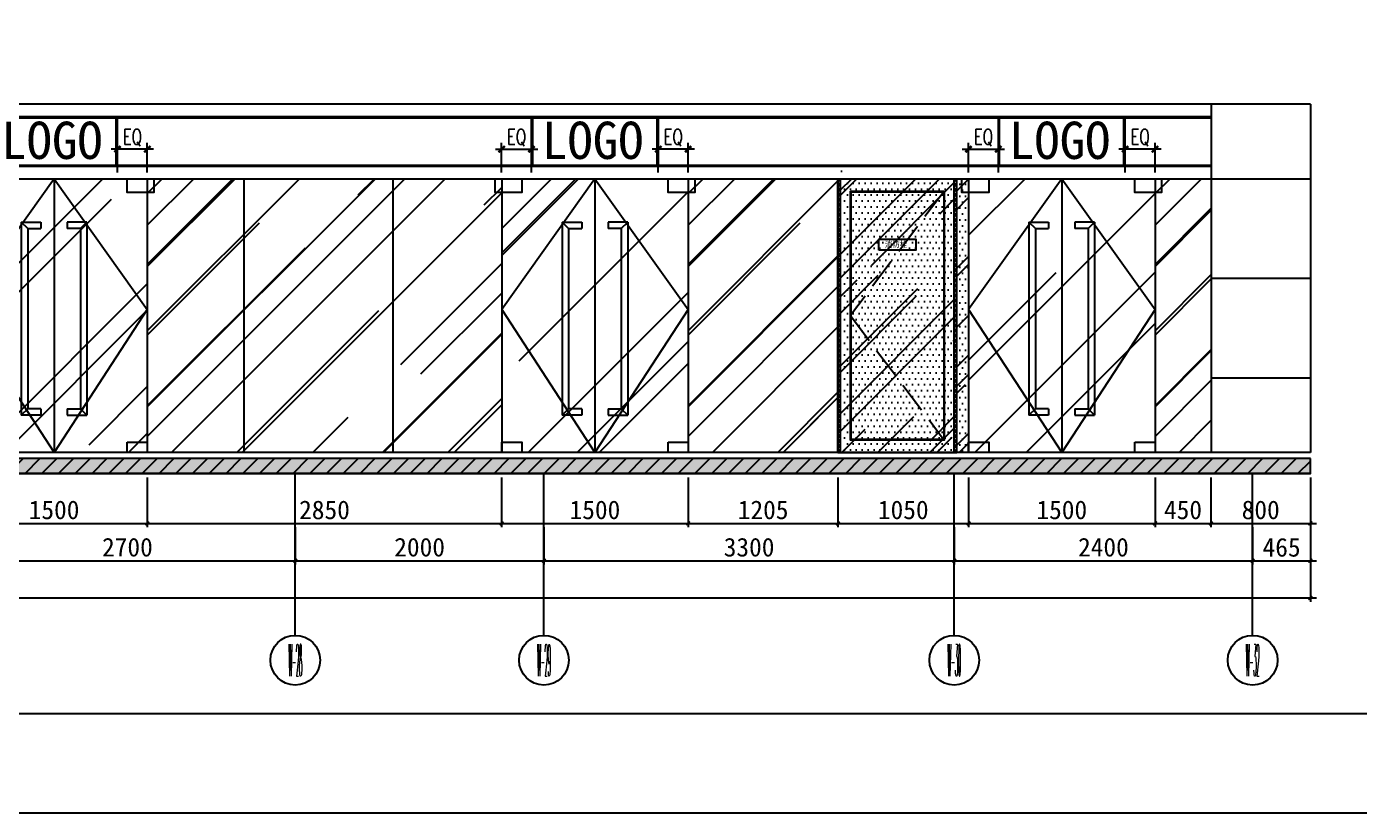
# Model space of a CAD drawing. Header units: millimetres. Extents: x 110215 to 630040, y -488650 to 141897.
# Drawn here: x 205620 to 216339, y 121786 to 128108 of the extents above; entities that cross this region are included whole.
import ezdxf
from ezdxf.enums import TextEntityAlignment as Align
from ezdxf.xclip import XClip

# ---------------------------------------------------------------- set-up
doc = ezdxf.new("R2010")
doc.units = ezdxf.units.MM
doc.header["$LTSCALE"] = 1000
doc.header["$XCLIPFRAME"] = 0
doc.linetypes.add('DASH', pattern=[0.35, 0.25, -0.1])
doc.layers.get('Defpoints').update_dxf_attribs({"color": 2})
for name, color, linetype in [('0-118标注', 2, 'Continuous'), ('0-140c立面材料填充', 250, 'Continuous'), ('0-140d立面材料分隔', 146, 'Continuous'), ('0-140立面图剖切线', 4, 'Continuous'), ('1', 4, 'Continuous'), ('7', 7, 'Continuous'), ('D-地面', 8, 'Continuous'), ('E立-ELEV1', 6, 'Continuous')]:
    doc.layers.add(name, color=color, linetype=linetype)
doc.styles.add('_TCH_AXIS', font='COMPLEX', dxfattribs={"bigfont": 'GBCBIG'})
doc.styles.add('COMPLEX', font='COMPLEX')
doc.styles.add('LOGO', font='arial.ttf', dxfattribs={"width": 0.9})
doc.styles.add('TXT', font='txt.shx', dxfattribs={"width": 0.7})
doc.styles.add('繁黑体', font='simhei.ttf')
doc.styles.add('黑体', font='simhei.ttf')
doc.dimstyles.new('50', dxfattribs={"dimscale": 50, "dimtxt": 3, "dimasz": 0.6, "dimexe": 0.6, "dimexo": 0.6, "dimtad": 1, "dimdec": 0, "dimdsep": 46, "dimtxsty": '黑体', "dimblk1": 'ARCHTICK', "dimblk2": 'ARCHTICK', "dimsah": 1, "dimcen": 0, "dimdle": 1, "dimclrd": 251, "dimclre": 251, "dimclrt": 2, "dimadec": 0, "dimazin": 0, "dimtfac": 1, "dimtdec": 0, "dimtix": 1, "dimtmove": 2, "dimatfit": 3, "dimldrblk": 'DOT', "dimfxl": 0, "dimtolj": 1, "dimtzin": 0, "dimarcsym": 0})
doc.dimstyles.new('副本 1-50', dxfattribs={"dimscale": 50, "dimtxt": 2.5, "dimasz": 1, "dimexe": 1, "dimexo": 1, "dimgap": 0.6, "dimtad": 1, "dimdec": 0, "dimrnd": 5, "dimzin": 0, "dimdsep": 46, "dimtxsty": 'TXT', "dimblk": 'ARCHTICK', "dimcen": 4, "dimdle": 1, "dimclrd": 3, "dimclre": 3, "dimclrt": 3, "dimadec": 0, "dimazin": 0, "dimtfac": 1, "dimtdec": 0, "dimtix": 1, "dimtmove": 2, "dimatfit": 3, "dimldrblk": 'ARCHTICK', "dimfxl": 0, "dimtolj": 1, "dimtzin": 0, "dimarcsym": 0})

# ---------------------------------------------------------------- blocks, each defined once
blk = doc.blocks.new('_ArchTick')
at = {"color": 0, "linetype": 'ByBlock', "const_width": 0.4}
blk.add_lwpolyline([(-0.5, -0.5), (0.5, 0.5)], dxfattribs=at)
blk = doc.blocks.new('*D130')
at = {"color": 3, "lineweight": -2, "transparency": 16777216}
for p, q in [((2433331, 314145), (2433331, 314382)), ((2433571, 314145), (2433571, 314382)), ((2433621, 314332), (2433281, 314332))]:
    blk.add_line(p, q, dxfattribs=at)
at = {"layer": 'Defpoints', "color": 0, "transparency": 16777216}
for p in [(2433331, 314332), (2433331, 314095), (2433571, 314095)]:
    blk.add_point(p, dxfattribs=at)
at = {"color": 3, "lineweight": -2, "transparency": 16777216, "xscale": 50, "yscale": 50, "zscale": 50, "rotation": 180}
blk.add_blockref('_ArchTick', (2433331, 314332), dxfattribs=at)
at = {"color": 3, "lineweight": -2, "transparency": 16777216, "xscale": 50, "yscale": 50, "zscale": 50}
blk.add_blockref('_ArchTick', (2433571, 314332), dxfattribs=at)
at = {"color": 3, "transparency": 16777216, "insert": (2433451, 314425), "char_height": 125, "attachment_point": 5, "style": 'TXT'}
blk.add_mtext('\\A1;EQ', dxfattribs=at)
blk = doc.blocks.new('*D131')
at = {"color": 3, "lineweight": -2, "transparency": 16777216}
for p, q in [((2432071, 314145), (2432071, 314382)), ((2432311, 314145), (2432311, 314382)), ((2432021, 314332), (2432361, 314332))]:
    blk.add_line(p, q, dxfattribs=at)
at = {"layer": 'Defpoints', "color": 0, "transparency": 16777216}
for p in [(2432311, 314332), (2432071, 314095), (2432311, 314095)]:
    blk.add_point(p, dxfattribs=at)
at = {"color": 3, "lineweight": -2, "transparency": 16777216, "xscale": 50, "yscale": 50, "zscale": 50, "rotation": 180}
blk.add_blockref('_ArchTick', (2432071, 314332), dxfattribs=at)
at = {"color": 3, "lineweight": -2, "transparency": 16777216, "xscale": 50, "yscale": 50, "zscale": 50}
blk.add_blockref('_ArchTick', (2432311, 314332), dxfattribs=at)
at = {"color": 3, "transparency": 16777216, "insert": (2432191, 314425), "char_height": 125, "attachment_point": 5, "style": 'TXT'}
blk.add_mtext('\\A1;EQ', dxfattribs=at)
blk = doc.blocks.new('cfsfsdfs')
h = blk.add_hatch()
h.set_pattern_fill('玻璃', color=8, scale=500, angle=45)
h.set_pattern_definition([(45, (200271.63, 101466.2), (424.26, 1131.37), [7500, -1000, 2500, -500]), (45, (200565.1, 102113.2), (-823.78, 116.67), [1500, -165, 3000, -375]), (45, (200147.9, 101943.5), (1601.597, 2075.36), [4000, -700, 2000, -500])])
h.paths.add_polyline_path([(201279, 101906), (201279, 104106), (200364, 104106), (200364, 101906)])
at = {"layer": 'D-地面'}
h = blk.add_hatch(dxfattribs=at)
h.set_pattern_fill('DOTS', color=8, scale=30, style=0)
h.set_pattern_definition([(0, (200291.63, 101466.21), (23.8125, 47.625), [0, -47.625])])
h.paths.add_polyline_path([(200372, 101906), (201272, 101906), (201272, 104166), (200372, 104166)])
h.paths.add_polyline_path([(200377, 101906), (201267, 101906), (201267, 104166), (200377, 104166)])
h.paths.add_polyline_path([(201279, 101906), (201279, 104106), (200364, 104106), (200364, 101906)])
at = {"layer": 'E立-ELEV1'}
h = blk.add_hatch(dxfattribs=at)
h.set_pattern_fill('ANSI32', color=8, scale=3, style=0)
h.set_pattern_definition([(45, (211197.205, 104063.435), (-20.205576, 20.205576), []), (45, (211210.675, 104063.435), (-20.205576, 20.205576), [])])
h.paths.add_polyline_path([(200344, 101906), (200364, 101906), (200364, 104106), (200344, 104106)])
h = blk.add_hatch(dxfattribs=at)
h.set_pattern_fill('ANSI32', color=8, scale=3, style=0)
h.set_pattern_definition([(45, (212132.205, 104063.435), (-20.205576, 20.205576), []), (45, (212145.675, 104063.435), (-20.205576, 20.205576), [])])
h.paths.add_polyline_path([(201279, 101906), (201299, 101906), (201299, 104106), (201279, 104106)])
at = {"color": 1}
for p, q in [((200344, 101906), (200344, 104106)), ((200344, 101906), (200344, 104106)), ((200344, 104106), (201299, 104106)), ((200364, 101906), (200364, 104106)), ((201279, 101906), (201279, 104106)), ((201299, 101906), (201299, 104106)), ((200344, 101906), (201299, 101906))]:
    blk.add_line(p, q, dxfattribs=at)
at = {"color": 8, "linetype": 'DASH'}
blk.add_lwpolyline([(201194, 104001), (200444, 103006), (201199, 102006)], dxfattribs=at)
at = {"layer": '7', "color": 3}
blk.add_lwpolyline([(200673, 103531), (200673, 103621), (200971, 103621), (200971, 103531)], close=True, dxfattribs=at)
at = {"layer": 'E立-ELEV1', "color": 8}
blk.add_line((200444, 104006), (201199, 104006), dxfattribs=at)
at = {"layer": 'E立-ELEV1', "color": 4}
blk.add_lwpolyline([(201199, 104006), (201199, 102006), (200444, 102006), (200444, 104006)], dxfattribs=at)
at = {"layer": 'E立-ELEV1', "color": 3}
blk.add_lwpolyline([(201194, 104001), (201194, 102011), (200449, 102011), (200449, 104001), (201194, 104001)], close=True, dxfattribs=at)
at = {"layer": '1', "color": 3, "style": 'LOGO', "width": 0.9}
blk.add_text('消防栓', height=48, dxfattribs=at).set_placement((200902, 103554, 274), align=Align.RIGHT)
blk = doc.blocks.new('*D663')
at = {"color": 251, "lineweight": -2, "transparency": 16777216}
for p, q in [((222594, 104840), (222594, 104440)), ((224094, 104840), (224094, 104440)), ((222544, 104470), (224144, 104470))]:
    blk.add_line(p, q, dxfattribs=at)
at = {"layer": 'Defpoints', "color": 0, "transparency": 16777216}
for p in [(222594, 104870), (224094, 104870), (224094, 104470)]:
    blk.add_point(p, dxfattribs=at)
at = {"color": 251, "lineweight": -2, "transparency": 16777216, "xscale": 30, "yscale": 30, "zscale": 30, "rotation": 180}
blk.add_blockref('_ArchTick', (222594, 104470), dxfattribs=at)
at = {"color": 251, "lineweight": -2, "transparency": 16777216, "xscale": 30, "yscale": 30, "zscale": 30}
blk.add_blockref('_ArchTick', (224094, 104470), dxfattribs=at)
at = {"color": 2, "transparency": 16777216, "insert": (223344, 104578), "char_height": 150, "attachment_point": 5, "style": '黑体'}
blk.add_mtext('\\A1;1500', dxfattribs=at)
blk = doc.blocks.new('_DOT')
at = {"color": 0, "linetype": 'ByBlock'}
blk.add_line((-0.5, 0), (-1, 0), dxfattribs=at)
at = {"color": 0, "linetype": 'ByBlock', "const_width": 0.5}
blk.add_lwpolyline([(-0.25, 0, 1), (0.25, 0, 1)], format="xyb", close=True, dxfattribs=at)
blk = doc.blocks.new('*D664')
at = {"color": 251, "lineweight": -2, "transparency": 16777216}
for p, q in [((224094, 104840), (224094, 104440)), ((226944, 104840), (226944, 104440)), ((224044, 104470), (226994, 104470))]:
    blk.add_line(p, q, dxfattribs=at)
at = {"layer": 'Defpoints', "color": 0, "transparency": 16777216}
for p in [(224094, 104870), (226944, 104870), (226944, 104470)]:
    blk.add_point(p, dxfattribs=at)
at = {"color": 251, "lineweight": -2, "transparency": 16777216, "xscale": 30, "yscale": 30, "zscale": 30, "rotation": 180}
blk.add_blockref('_ArchTick', (224094, 104470), dxfattribs=at)
at = {"color": 251, "lineweight": -2, "transparency": 16777216, "xscale": 30, "yscale": 30, "zscale": 30}
blk.add_blockref('_ArchTick', (226944, 104470), dxfattribs=at)
at = {"color": 2, "transparency": 16777216, "insert": (225519, 104578), "char_height": 150, "attachment_point": 5, "style": '黑体'}
blk.add_mtext('\\A1;2850', dxfattribs=at)
blk = doc.blocks.new('*D665')
at = {"color": 251, "lineweight": -2, "transparency": 16777216}
for p, q in [((226944, 104840), (226944, 104440)), ((228444, 104840), (228444, 104440)), ((226894, 104470), (228494, 104470))]:
    blk.add_line(p, q, dxfattribs=at)
at = {"layer": 'Defpoints', "color": 0, "transparency": 16777216}
for p in [(226944, 104870), (228444, 104870), (228444, 104470)]:
    blk.add_point(p, dxfattribs=at)
at = {"color": 251, "lineweight": -2, "transparency": 16777216, "xscale": 30, "yscale": 30, "zscale": 30, "rotation": 180}
blk.add_blockref('_ArchTick', (226944, 104470), dxfattribs=at)
at = {"color": 251, "lineweight": -2, "transparency": 16777216, "xscale": 30, "yscale": 30, "zscale": 30}
blk.add_blockref('_ArchTick', (228444, 104470), dxfattribs=at)
at = {"color": 2, "transparency": 16777216, "insert": (227694, 104578), "char_height": 150, "attachment_point": 5, "style": '黑体'}
blk.add_mtext('\\A1;1500', dxfattribs=at)
blk = doc.blocks.new('*D666')
at = {"color": 251, "lineweight": -2, "transparency": 16777216}
for p, q in [((228444, 104840), (228444, 104440)), ((229649, 104840), (229649, 104440)), ((228394, 104470), (229699, 104470))]:
    blk.add_line(p, q, dxfattribs=at)
at = {"layer": 'Defpoints', "color": 0, "transparency": 16777216}
for p in [(228444, 104870), (229649, 104870), (229649, 104470)]:
    blk.add_point(p, dxfattribs=at)
at = {"color": 251, "lineweight": -2, "transparency": 16777216, "xscale": 30, "yscale": 30, "zscale": 30, "rotation": 180}
blk.add_blockref('_ArchTick', (228444, 104470), dxfattribs=at)
at = {"color": 251, "lineweight": -2, "transparency": 16777216, "xscale": 30, "yscale": 30, "zscale": 30}
blk.add_blockref('_ArchTick', (229649, 104470), dxfattribs=at)
at = {"color": 2, "transparency": 16777216, "insert": (229047, 104578), "char_height": 150, "attachment_point": 5, "style": '黑体'}
blk.add_mtext('\\A1;1205', dxfattribs=at)
blk = doc.blocks.new('*D667')
at = {"color": 251, "lineweight": -2, "transparency": 16777216}
for p, q in [((229649, 104840), (229649, 104440)), ((230699, 104840), (230699, 104440)), ((229599, 104470), (230749, 104470))]:
    blk.add_line(p, q, dxfattribs=at)
at = {"layer": 'Defpoints', "color": 0, "transparency": 16777216}
for p in [(229649, 104870), (230699, 104870), (230699, 104470)]:
    blk.add_point(p, dxfattribs=at)
at = {"color": 251, "lineweight": -2, "transparency": 16777216, "xscale": 30, "yscale": 30, "zscale": 30, "rotation": 180}
blk.add_blockref('_ArchTick', (229649, 104470), dxfattribs=at)
at = {"color": 251, "lineweight": -2, "transparency": 16777216, "xscale": 30, "yscale": 30, "zscale": 30}
blk.add_blockref('_ArchTick', (230699, 104470), dxfattribs=at)
at = {"color": 2, "transparency": 16777216, "insert": (230174, 104578), "char_height": 150, "attachment_point": 5, "style": '黑体'}
blk.add_mtext('\\A1;1050', dxfattribs=at)
blk = doc.blocks.new('*D668')
at = {"color": 251, "lineweight": -2, "transparency": 16777216}
for p, q in [((230699, 104840), (230699, 104440)), ((232199, 104840), (232199, 104440)), ((230649, 104470), (232249, 104470))]:
    blk.add_line(p, q, dxfattribs=at)
at = {"layer": 'Defpoints', "color": 0, "transparency": 16777216}
for p in [(230699, 104870), (232199, 104870), (232199, 104470)]:
    blk.add_point(p, dxfattribs=at)
at = {"color": 251, "lineweight": -2, "transparency": 16777216, "xscale": 30, "yscale": 30, "zscale": 30, "rotation": 180}
blk.add_blockref('_ArchTick', (230699, 104470), dxfattribs=at)
at = {"color": 251, "lineweight": -2, "transparency": 16777216, "xscale": 30, "yscale": 30, "zscale": 30}
blk.add_blockref('_ArchTick', (232199, 104470), dxfattribs=at)
at = {"color": 2, "transparency": 16777216, "insert": (231449, 104578), "char_height": 150, "attachment_point": 5, "style": '黑体'}
blk.add_mtext('\\A1;1500', dxfattribs=at)
blk = doc.blocks.new('*D669')
at = {"color": 251, "lineweight": -2, "transparency": 16777216}
for p, q in [((232199, 104840), (232199, 104440)), ((232649, 104840), (232649, 104440)), ((232149, 104470), (232699, 104470))]:
    blk.add_line(p, q, dxfattribs=at)
at = {"layer": 'Defpoints', "color": 0, "transparency": 16777216}
for p in [(232199, 104870), (232649, 104870), (232649, 104470)]:
    blk.add_point(p, dxfattribs=at)
at = {"color": 251, "lineweight": -2, "transparency": 16777216, "xscale": 30, "yscale": 30, "zscale": 30, "rotation": 180}
blk.add_blockref('_ArchTick', (232199, 104470), dxfattribs=at)
at = {"color": 251, "lineweight": -2, "transparency": 16777216, "xscale": 30, "yscale": 30, "zscale": 30}
blk.add_blockref('_ArchTick', (232649, 104470), dxfattribs=at)
at = {"color": 2, "transparency": 16777216, "insert": (232424, 104578), "char_height": 150, "attachment_point": 5, "style": '黑体'}
blk.add_mtext('\\A1;450', dxfattribs=at)
blk = doc.blocks.new('*D670')
at = {"color": 251, "lineweight": -2, "transparency": 16777216}
for p, q in [((232649, 104840), (232649, 104440)), ((233449, 104840), (233449, 104440)), ((232599, 104470), (233499, 104470))]:
    blk.add_line(p, q, dxfattribs=at)
at = {"layer": 'Defpoints', "color": 0, "transparency": 16777216}
for p in [(232649, 104870), (233449, 104870), (233449, 104470)]:
    blk.add_point(p, dxfattribs=at)
at = {"color": 251, "lineweight": -2, "transparency": 16777216, "xscale": 30, "yscale": 30, "zscale": 30, "rotation": 180}
blk.add_blockref('_ArchTick', (232649, 104470), dxfattribs=at)
at = {"color": 251, "lineweight": -2, "transparency": 16777216, "xscale": 30, "yscale": 30, "zscale": 30}
blk.add_blockref('_ArchTick', (233449, 104470), dxfattribs=at)
at = {"color": 2, "transparency": 16777216, "insert": (233049, 104578), "char_height": 150, "attachment_point": 5, "style": '黑体'}
blk.add_mtext('\\A1;800', dxfattribs=at)
blk = doc.blocks.new('*D679')
at = {"color": 251, "lineweight": -2, "transparency": 16777216}
for p, q in [((222584, 104440), (222584, 104140)), ((225284, 104440), (225284, 104140)), ((222534, 104170), (225334, 104170))]:
    blk.add_line(p, q, dxfattribs=at)
at = {"layer": 'Defpoints', "color": 0, "transparency": 16777216}
for p in [(222584, 104470), (225284, 104470), (225284, 104170)]:
    blk.add_point(p, dxfattribs=at)
at = {"color": 251, "lineweight": -2, "transparency": 16777216, "xscale": 30, "yscale": 30, "zscale": 30, "rotation": 180}
blk.add_blockref('_ArchTick', (222584, 104170), dxfattribs=at)
at = {"color": 251, "lineweight": -2, "transparency": 16777216, "xscale": 30, "yscale": 30, "zscale": 30}
blk.add_blockref('_ArchTick', (225284, 104170), dxfattribs=at)
at = {"color": 2, "transparency": 16777216, "insert": (223934, 104278), "char_height": 150, "attachment_point": 5, "style": '黑体'}
blk.add_mtext('\\A1;2700', dxfattribs=at)
blk = doc.blocks.new('*D680')
at = {"color": 251, "lineweight": -2, "transparency": 16777216}
for p, q in [((225284, 104440), (225284, 104140)), ((227284, 104440), (227284, 104140)), ((225234, 104170), (227334, 104170))]:
    blk.add_line(p, q, dxfattribs=at)
at = {"layer": 'Defpoints', "color": 0, "transparency": 16777216}
for p in [(225284, 104470), (227284, 104470), (227284, 104170)]:
    blk.add_point(p, dxfattribs=at)
at = {"color": 251, "lineweight": -2, "transparency": 16777216, "xscale": 30, "yscale": 30, "zscale": 30, "rotation": 180}
blk.add_blockref('_ArchTick', (225284, 104170), dxfattribs=at)
at = {"color": 251, "lineweight": -2, "transparency": 16777216, "xscale": 30, "yscale": 30, "zscale": 30}
blk.add_blockref('_ArchTick', (227284, 104170), dxfattribs=at)
at = {"color": 2, "transparency": 16777216, "insert": (226284, 104278), "char_height": 150, "attachment_point": 5, "style": '黑体'}
blk.add_mtext('\\A1;2000', dxfattribs=at)
blk = doc.blocks.new('*D681')
at = {"color": 251, "lineweight": -2, "transparency": 16777216}
for p, q in [((227284, 104440), (227284, 104140)), ((230584, 104440), (230584, 104140)), ((227234, 104170), (230634, 104170))]:
    blk.add_line(p, q, dxfattribs=at)
at = {"layer": 'Defpoints', "color": 0, "transparency": 16777216}
for p in [(227284, 104470), (230584, 104470), (230584, 104170)]:
    blk.add_point(p, dxfattribs=at)
at = {"color": 251, "lineweight": -2, "transparency": 16777216, "xscale": 30, "yscale": 30, "zscale": 30, "rotation": 180}
blk.add_blockref('_ArchTick', (227284, 104170), dxfattribs=at)
at = {"color": 251, "lineweight": -2, "transparency": 16777216, "xscale": 30, "yscale": 30, "zscale": 30}
blk.add_blockref('_ArchTick', (230584, 104170), dxfattribs=at)
at = {"color": 2, "transparency": 16777216, "insert": (228934, 104278), "char_height": 150, "attachment_point": 5, "style": '黑体'}
blk.add_mtext('\\A1;3300', dxfattribs=at)
blk = doc.blocks.new('*D682')
at = {"color": 251, "lineweight": -2, "transparency": 16777216}
for p, q in [((230584, 104440), (230584, 104140)), ((232984, 104440), (232984, 104140)), ((230534, 104170), (233034, 104170))]:
    blk.add_line(p, q, dxfattribs=at)
at = {"layer": 'Defpoints', "color": 0, "transparency": 16777216}
for p in [(230584, 104470), (232984, 104470), (232984, 104170)]:
    blk.add_point(p, dxfattribs=at)
at = {"color": 251, "lineweight": -2, "transparency": 16777216, "xscale": 30, "yscale": 30, "zscale": 30, "rotation": 180}
blk.add_blockref('_ArchTick', (230584, 104170), dxfattribs=at)
at = {"color": 251, "lineweight": -2, "transparency": 16777216, "xscale": 30, "yscale": 30, "zscale": 30}
blk.add_blockref('_ArchTick', (232984, 104170), dxfattribs=at)
at = {"color": 2, "transparency": 16777216, "insert": (231784, 104278), "char_height": 150, "attachment_point": 5, "style": '黑体'}
blk.add_mtext('\\A1;2400', dxfattribs=at)
blk = doc.blocks.new('*D683')
at = {"color": 251, "lineweight": -2, "transparency": 16777216}
for p, q in [((232984, 104440), (232984, 104140)), ((233449, 104440), (233449, 104140)), ((232934, 104170), (233499, 104170))]:
    blk.add_line(p, q, dxfattribs=at)
at = {"layer": 'Defpoints', "color": 0, "transparency": 16777216}
for p in [(232984, 104470), (233449, 104470), (233449, 104170)]:
    blk.add_point(p, dxfattribs=at)
at = {"color": 251, "lineweight": -2, "transparency": 16777216, "xscale": 30, "yscale": 30, "zscale": 30, "rotation": 180}
blk.add_blockref('_ArchTick', (232984, 104170), dxfattribs=at)
at = {"color": 251, "lineweight": -2, "transparency": 16777216, "xscale": 30, "yscale": 30, "zscale": 30}
blk.add_blockref('_ArchTick', (233449, 104170), dxfattribs=at)
at = {"color": 2, "transparency": 16777216, "insert": (233217, 104277), "char_height": 150, "attachment_point": 5, "style": '黑体'}
blk.add_mtext('\\A1;465', dxfattribs=at)
blk = doc.blocks.new('*D684')
at = {"color": 251, "lineweight": -2, "transparency": 16777216}
for p, q in [((191154, 104140), (191154, 103840)), ((233449, 104140), (233449, 103840)), ((233499, 103870), (191104, 103870))]:
    blk.add_line(p, q, dxfattribs=at)
at = {"layer": 'Defpoints', "color": 0, "transparency": 16777216}
for p in [(191154, 104170), (233449, 104170), (191154, 103870)]:
    blk.add_point(p, dxfattribs=at)
at = {"color": 251, "lineweight": -2, "transparency": 16777216, "xscale": 30, "yscale": 30, "zscale": 30, "rotation": 180}
blk.add_blockref('_ArchTick', (191154, 103870), dxfattribs=at)
at = {"color": 251, "lineweight": -2, "transparency": 16777216, "xscale": 30, "yscale": 30, "zscale": 30}
blk.add_blockref('_ArchTick', (233449, 103870), dxfattribs=at)
at = {"color": 2, "transparency": 16777216, "insert": (212302, 103977), "char_height": 150, "attachment_point": 5, "style": '黑体'}
blk.add_mtext('\\A1;42295', dxfattribs=at)
blk = doc.blocks.new('_AXISO')
blk.add_circle((0, 0), 0.5)
at = {"style": 'COMPLEX', "width": 1.041667}
blk.add_attdef('A', text='', height=0.56, dxfattribs=at).set_placement((-0.25, -0.28), (0.25, -0.28), align=Align.FIT)
blk = doc.blocks.new('*D175')
at = {"color": 251, "lineweight": -2, "transparency": 16777216}
for p, q in [((343132, 124208), (343132, 123908)), ((383755, 124208), (383755, 123908)), ((343082, 123938), (383805, 123938))]:
    blk.add_line(p, q, dxfattribs=at)
at = {"layer": 'Defpoints', "color": 0, "transparency": 16777216}
for p in [(343132, 124238), (383755, 124238), (383755, 123938)]:
    blk.add_point(p, dxfattribs=at)
at = {"color": 251, "lineweight": -2, "transparency": 16777216, "xscale": 30, "yscale": 30, "zscale": 30, "rotation": 180}
blk.add_blockref('_ArchTick', (343132, 123938), dxfattribs=at)
at = {"color": 251, "lineweight": -2, "transparency": 16777216, "xscale": 30, "yscale": 30, "zscale": 30}
blk.add_blockref('_ArchTick', (383755, 123938), dxfattribs=at)
at = {"color": 2, "transparency": 16777216, "insert": (363444, 124045), "char_height": 150, "attachment_point": 5, "style": '黑体'}
blk.add_mtext('\\A1;40623', dxfattribs=at)
blk = doc.blocks.new('kjlkj')
at = {"layer": '0-140c立面材料填充'}
h = blk.add_hatch(dxfattribs=at)
h.set_pattern_fill('AR-RROOF', color=256, scale=50, angle=45, style=0)
h.set_pattern_definition([(45, (2419215.6, 311894.9), (1077.63, 2873.68), [19050, -2540, 6350, -1270]), (45, (2419961, 313538.3), (-2092.4, 296.35), [3810, -419.1, 7620, -952.5]), (45, (2418901.25, 313107.2), (4068.056, 5271.41), [10160, -1778, 5080, -1270])])
h.paths.add_polyline_path([(2433571.1, 314094.9), (2432071.1, 314094.9), (2432071.1, 311894.9), (2433571.1, 311894.9)])
at = {"color": 8}
for p, q in [((2432311.1, 314194.9), (2432311.1, 314594.9)), ((2432321.1, 314194.9), (2432321.1, 314594.9)), ((2433321.1, 314194.9), (2433321.1, 314594.9)), ((2433331.1, 314194.9), (2433331.1, 314594.9))]:
    blk.add_line(p, q, dxfattribs=at)
for points in [[(2432821.1, 314094.9), (2432071.1, 313044.9), (2432821.1, 311894.9)], [(2432821.1, 314094.9), (2433571.1, 313044.9), (2432821.1, 311894.9)]]:
    blk.add_lwpolyline(points, dxfattribs=at)
at = {"layer": '0-140d立面材料分隔'}
for p, q in [((2432071.1, 314094.9), (2432071.1, 311894.9)), ((2432821.1, 314094.9), (2432821.1, 311894.9)), ((2433571.1, 314094.9), (2433571.1, 311894.9))]:
    blk.add_line(p, q, dxfattribs=at)
at = {"layer": '0-140d立面材料分隔', "color": 1}
for p, q in [((2432609.7, 313694.9, -219.5), (2432556.9, 313744.9, -219.5)), ((2432556.9, 313744.9, -219.5), (2432556.9, 312194.9)), ((2432556.9, 313744.9, -219.5), (2432715.4, 313744.9, -219.5)), ((2432715.4, 313744.9, -219.5), (2432715.4, 313694.9, -219.5)), ((2432926.8, 313744.9, -219.5), (2432926.8, 313694.9, -219.5)), ((2433085.4, 313744.9, -219.5), (2432926.8, 313744.9, -219.5)), ((2433032.5, 313694.9, -219.5), (2433085.4, 313744.9, -219.5)), ((2433085.4, 313744.9, -219.5), (2433085.4, 312194.9)), ((2432609.7, 313694.9, -219.5), (2432609.7, 312244.9)), ((2432609.7, 313694.9, -219.5), (2432715.4, 313694.9, -219.5)), ((2433032.5, 313694.9, -219.5), (2432926.8, 313694.9, -219.5)), ((2433032.5, 313694.9, -219.5), (2433032.5, 312244.9)), ((2432609.7, 312244.9), (2432556.9, 312194.9)), ((2432715.4, 312244.9), (2432609.7, 312244.9)), ((2432715.4, 312244.9), (2432715.4, 312194.9)), ((2432926.8, 312244.9), (2433032.5, 312244.9)), ((2432926.8, 312244.9), (2432926.8, 312194.9)), ((2433032.5, 312244.9), (2433085.4, 312194.9)), ((2432715.4, 312194.9), (2432556.9, 312194.9)), ((2432926.8, 312194.9), (2433085.4, 312194.9))]:
    blk.add_line(p, q, dxfattribs=at)
for points in [[(2432018.3, 314094.9), (2432233.1, 314094.9), (2432233.1, 313984.9), (2432018.3, 313984.9)], [(2433409.2, 314094.9), (2433624, 314094.9), (2433624, 313984.9), (2433409.2, 313984.9)], [(2432071.1, 311978.2), (2432233.1, 311978.2), (2432233.1, 311894.9), (2432071.1, 311894.9)], [(2433409.2, 311978.2), (2433571.1, 311978.2), (2433571.1, 311894.9), (2433409.2, 311894.9)]]:
    blk.add_lwpolyline(points, close=True, dxfattribs=at)
at = {"color": 1, "style": '繁黑体'}
blk.add_text('LOGO', height=300, dxfattribs=at).set_placement((2432396, 314253.3, -219.5))
at = {"color": 8}
dim = blk.add_linear_dim(base=(2432311.1, 314332.1), p1=(2432071.1, 314094.9), p2=(2432311.1, 314094.9), text='EQ', dimstyle='副本 1-50', dxfattribs=at)
dim.commit()
dim.dimension.update_dxf_attribs({"geometry": '*D131', "text_midpoint": (2432191.1, 314424.6)})
dim = blk.add_linear_dim(base=(2433331.1, 314332.1), p1=(2433571.1, 314094.9), p2=(2433331.1, 314094.9), angle=180, text='EQ', dimstyle='副本 1-50', dxfattribs=at)
dim.commit()
dim.dimension.update_dxf_attribs({"geometry": '*D130', "text_midpoint": (2433451.1, 314424.6)})
blk = doc.blocks.new('DFSSDFSFS')
h = blk.add_hatch()
h.set_pattern_fill('玻璃', color=8, scale=500, angle=45)
h.set_pattern_definition([(45, (230511.63, 104600.46), (424.26, 1131.37), [7500, -1000, 2500, -500]), (45, (230805.1, 105247.46), (-823.78, 116.67), [1500, -165, 3000, -375]), (45, (230387.9, 105077.75), (1601.597, 2075.36), [4000, -700, 2000, -500])])
h.paths.add_polyline_path([(230699.1, 105040.5), (230699.1, 107240.5), (230604.1, 107240.5), (230604.1, 105040.5)])
h = blk.add_hatch()
h.set_pattern_fill('ANSI31', color=250, scale=30)
h.paths.add_polyline_path([(233449.1, 104870.5), (233449.1, 104990.5), (191154.1, 104990.5), (191154.1, 104870.5)])
at = {"layer": '0-140c立面材料填充'}
h = blk.add_hatch(dxfattribs=at)
h.set_pattern_fill('AR-RROOF', color=256, scale=600, angle=45)
h.set_pattern_definition([(45, (235264.1, 191670.97), (509.117, 1357.645), [9000, -1200, 3000, -600]), (45, (235616.25, 192447.4), (-988.535, 140.007), [1800, -198, 3600, -450]), (45, (235115.6, 192243.72), (1921.9162, 2490.43), [4800, -840, 2400, -600])])
h.paths.add_polyline_path([(224094.1, 107240.5), (224094.1, 105040.5), (226944.1, 105040.5), (226944.1, 107240.5)])
h = blk.add_hatch(dxfattribs=at)
h.set_pattern_fill('AR-RROOF', color=256, scale=600, angle=45)
h.set_pattern_definition([(45, (239614.1, 191670.97), (509.117, 1357.645), [9000, -1200, 3000, -600]), (45, (239966.25, 192447.4), (-988.535, 140.007), [1800, -198, 3600, -450]), (45, (239465.6, 192243.72), (1921.9162, 2490.43), [4800, -840, 2400, -600])])
h.paths.add_polyline_path([(229649.1, 105040.5), (229649.1, 107240.5), (228444.1, 107240.5), (228444.1, 105040.5)])
h = blk.add_hatch(dxfattribs=at)
h.set_pattern_fill('AR-RROOF', color=256, scale=600, angle=45)
h.set_pattern_definition([(45, (243369.1, 191670.97), (509.117, 1357.645), [9000, -1200, 3000, -600]), (45, (243721.25, 192447.4), (-988.535, 140.007), [1800, -198, 3600, -450]), (45, (243220.6, 192243.72), (1921.9162, 2490.43), [4800, -840, 2400, -600])])
h.paths.add_polyline_path([(232649.1, 105040.5), (232649.1, 107240.5), (232199.1, 107240.5), (232199.1, 105040.5)])
h = blk.add_hatch(dxfattribs=at)
h.set_pattern_fill('AR-CONC', color=256)
h.paths.add_polyline_path([(233449.1, 104870.5), (233449.1, 104990.5), (191154.1, 104990.5), (191154.1, 104870.5)])
at = {"layer": 'D-地面'}
h = blk.add_hatch(dxfattribs=at)
h.set_pattern_fill('DOTS', color=8, scale=30, style=0)
h.set_pattern_definition([(0, (230531.63, 104600.457), (23.8125, 47.625), [0, -47.625])])
h.paths.add_polyline_path([(230699.1, 105040.5), (230699.1, 107240.5), (230604.1, 107240.5), (230604.1, 105040.5)])
h.paths.add_polyline_path([(230699.1, 105040.5), (230699.1, 107300.5), (230616.6, 107300.5), (230616.6, 105040.5)])
h.paths.add_polyline_path([(230699.1, 105040.5), (230699.1, 107300.5), (230611.6, 107300.5), (230611.6, 105040.5)])
at = {"color": 251}
for p, q in [((224869.1, 107240.5), (224869.1, 105040.5)), ((226069.1, 107240.5), (226069.1, 105040.5))]:
    blk.add_line(p, q, dxfattribs=at)
for p, q in [((233449.1, 104990.5), (191154.1, 104990.5)), ((233449.1, 104870.5), (191154.1, 104870.5))]:
    blk.add_line(p, q)
blk.add_lwpolyline([(233449.1, 104990.5), (191154.1, 104990.5), (191154.1, 104870.5), (233449.1, 104870.5)], close=True)
at = {"layer": '0-118标注'}
for p, q in [((225284.2, 103570.5, 13.8), (225284.2, 104870.5)), ((227284.2, 103570.5, 13.8), (227284.2, 104870.5)), ((230584.2, 103570.5, 13.8), (230584.2, 104870.5)), ((232984.2, 103570.5, 13.8), (232984.2, 104870.5))]:
    blk.add_line(p, q, dxfattribs=at)
at = {"layer": '0-140c立面材料填充', "color": 251}
for p, q in [((232649.8, 107240.5), (233449.1, 107240.5)), ((232649.8, 106440.5), (233449.1, 106440.5)), ((232649.8, 105640.5), (233449.1, 105640.5))]:
    blk.add_line(p, q, dxfattribs=at)
at = {"layer": '0-140d立面材料分隔'}
for p, q in [((232649.8, 107840.5), (232649.8, 105040.5)), ((232649.8, 107840.5), (232649.8, 105040.5)), ((208709.1, 107740.5), (229649.1, 107740.5)), ((208709.1, 107730.5), (229649.1, 107730.5)), ((229649.1, 107740.5), (232649.1, 107740.5)), ((229649.1, 107730.5), (232649.1, 107730.5)), ((208709.1, 107350.5), (229649.1, 107350.5)), ((208709.1, 107340.5), (229649.1, 107340.5)), ((229649.1, 107350.5), (232649.1, 107350.5)), ((229649.1, 107340.5), (232649.1, 107340.5)), ((208709.1, 107240.5), (229649.1, 107240.5)), ((229649.1, 107240.5), (232649.1, 107240.5)), ((229649.1, 107240.5), (229649.1, 105040.5))]:
    blk.add_line(p, q, dxfattribs=at)
at = {"layer": '0-140立面图剖切线'}
for p, q in [((233449.1, 107840.5), (191054.1, 107840.5)), ((233449.1, 107840.5), (233449.1, 105040.5)), ((233449.1, 105040.5), (191154.1, 105040.5))]:
    blk.add_line(p, q, dxfattribs=at)
at = {"color": 8}
for p in [(-2209477, -206854.4), (-2205127, -206854.4), (-2201372, -206854.4)]:
    blk.add_blockref('kjlkj', p, dxfattribs=at)
blk.add_blockref('cfsfsdfs', (29305, 3134.2))
at = {"layer": '0-118标注'}
ref = blk.add_blockref('_AXISO', (225284.2, 103370.5, 13.8), dxfattribs=dict(at, xscale=400, yscale=400, zscale=400))
ref.add_attrib('A', 'W-28', dxfattribs={"layer": '0', "height": 257.36, "style": '_TCH_AXIS', "width": 0.107143}).set_placement((225229, 103241.8, 13.8), (225339.3, 103241.8, 13.8), align=Align.FIT)
ref = blk.add_blockref('_AXISO', (227284.2, 103370.5, 13.8), dxfattribs=dict(at, xscale=400, yscale=400, zscale=400))
ref.add_attrib('A', 'W-29', dxfattribs={"layer": '0', "height": 257.36, "style": '_TCH_AXIS', "width": 0.107143}).set_placement((227229, 103241.8, 13.8), (227339.3, 103241.8, 13.8), align=Align.FIT)
ref = blk.add_blockref('_AXISO', (230584.2, 103370.5, 13.8), dxfattribs=dict(at, xscale=400, yscale=400, zscale=400))
ref.add_attrib('A', 'W-30', dxfattribs={"layer": '0', "height": 257.36, "style": '_TCH_AXIS', "width": 0.108434}).set_placement((230529, 103241.8, 13.8), (230639.3, 103241.8, 13.8), align=Align.FIT)
ref = blk.add_blockref('_AXISO', (232984.2, 103370.5, 13.8), dxfattribs=dict(at, xscale=400, yscale=400, zscale=400))
ref.add_attrib('A', 'W-32', dxfattribs={"layer": '0', "height": 257.36, "style": '_TCH_AXIS', "width": 0.108434}).set_placement((232929, 103241.8, 13.8), (233039.3, 103241.8, 13.8), align=Align.FIT)
for base, p1, p2, picture, middle in [((224094.1, 104470.5), (222594.1, 104870.5), (224094.1, 104870.5), '*D663', (223344.1, 104577.6)), ((226944.1, 104470.5), (224094.1, 104870.5), (226944.1, 104870.5), '*D664', (225519.1, 104577.6)), ((228444.1, 104470.5), (226944.1, 104870.5), (228444.1, 104870.5), '*D665', (227694.1, 104577.6)), ((229649.1, 104470.5), (228444.1, 104870.5), (229649.1, 104870.5), '*D666', (229046.6, 104577.6)), ((230699.1, 104470.5), (229649.1, 104870.5), (230699.1, 104870.5), '*D667', (230174.1, 104577.6)), ((232199.1, 104470.5), (230699.1, 104870.5), (232199.1, 104870.5), '*D668', (231449.1, 104577.6)), ((232649.1, 104470.5), (232199.1, 104870.5), (232649.1, 104870.5), '*D669', (232424.1, 104577.6)), ((233449.1, 104470.5), (232649.1, 104870.5), (233449.1, 104870.5), '*D670', (233049.1, 104577.6)), ((225284.2, 104170.5), (222584.2, 104470.5), (225284.2, 104470.5), '*D679', (223934.2, 104277.6)), ((227284.2, 104170.5), (225284.2, 104470.5), (227284.2, 104470.5), '*D680', (226284.2, 104277.6)), ((230584.2, 104170.5), (227284.2, 104470.5), (230584.2, 104470.5), '*D681', (228934.2, 104277.6)), ((232984.2, 104170.5), (230584.2, 104470.5), (232984.2, 104470.5), '*D682', (231784.2, 104277.6)), ((233449.1, 104170.5), (232984.2, 104470.5), (233449.1, 104470.5), '*D683', (233216.7, 104276.7)), ((191154.1, 103870.5), (233449.1, 104170.5), (191154.1, 104170.5), '*D684', (212301.6, 103976.7))]:
    dim = blk.add_linear_dim(base=base, p1=p1, p2=p2, dimstyle='50', override={"dimfxl": 10, "dimarcsym": 1})
    dim.commit()
    dim.dimension.update_dxf_attribs({"geometry": picture, "text_midpoint": middle})
blk = doc.blocks.new('dsafsaefw')
h = blk.add_hatch()
h.set_pattern_fill('ANSI31', color=250, scale=30)
h.paths.add_polyline_path([(383755, 129508.1), (383755, 129358.1), (381466.7, 129358.1), (381466.7, 128658.1), (380853.2, 128658.1), (380853.2, 129358.1), (378799.7, 129358.1), (378799.7, 128658.1), (378184.6, 128658.1), (378184.6, 129358.1), (375510.5, 129358.1), (375510.5, 128658.1), (375010.5, 128658.1), (375010.5, 129358.1), (373060.5, 129358.1), (373060.5, 128658.1), (372460.5, 128658.1), (372460.5, 129358.1), (370711.3, 129358.1), (370711.3, 128658.1), (370211.3, 128658.1), (370211.3, 129358.1), (368460.8, 129358.1), (368460.8, 128658.1), (367860.8, 128658.1), (367860.8, 129358.1), (365710.7, 129358.1), (365710.7, 128658.1), (365110.7, 128658.1), (365110.7, 129358.1), (362810.7, 129358.1), (362810.7, 128658.1), (362210.7, 128658.1), (362210.7, 129358.1), (360060.5, 129358.1), (360060.5, 128658.1), (359460.5, 128658.1), (359460.5, 129358.1), (357209.5, 129358.1), (357209.5, 128658.1), (356709.5, 128658.1), (356709.5, 129358.1), (354409.5, 129358.1), (354409.5, 128658.1), (353909.5, 128658.1), (353909.5, 129358.1), (351634.6, 129358.1), (351634.6, 128658.1), (351034.6, 128658.1), (351034.6, 129358.1), (348810.5, 129358.1), (348810.5, 128658.1), (348310.5, 128658.1), (348310.5, 129358.1), (346010.5, 129358.1), (346010.5, 128658.1), (345510.5, 128658.1), (345510.5, 129358.1), (343731.9, 129358.1), (343731.9, 128658.1), (343132.2, 128658.1), (343132.2, 129508.1)])
h.paths.add_polyline_path([(343132.2, 125058.1), (383755, 125058.1), (383755, 124938.1), (343132.2, 124938.1)])
at = {"layer": '0-140c立面材料填充'}
h = blk.add_hatch(dxfattribs=at)
h.set_pattern_fill('AR-CONC', color=256)
h.paths.add_polyline_path([(343132.2, 125058.1), (383755, 125058.1), (383755, 124938.1), (343132.2, 124938.1)])
blk.add_lwpolyline([(343132.2, 125058.1), (383755, 125058.1), (383755, 124938.1), (343132.2, 124938.1)], close=True)
at = {"layer": '0-140立面图剖切线'}
for p, q in [((343132.2, 127908.1), (383755, 127908.1)), ((343132.2, 125108.1), (383755, 125108.1))]:
    blk.add_line(p, q, dxfattribs=at)
dim = blk.add_linear_dim(base=(383755, 123938.1), p1=(343132.3, 124238.1), p2=(383755, 124238.1), dimstyle='50', override={"dimfxl": 10, "dimarcsym": 1})
dim.commit()
dim.dimension.update_dxf_attribs({"geometry": '*D175', "text_midpoint": (363443.6, 124045.2)})

msp = doc.modelspace()

# ---------------------------------------------------------------- linework, layer by layer
msp.add_line((217564, 122585.6), (192018.6, 122585.6))
msp.add_lwpolyline([(192018.6, 141896.8), (217564, 141896.8), (217564, 121785.6), (192018.6, 121785.6)], close=True)

# ---------------------------------------------------------------- block references
ref = msp.add_blockref('DFSSDFSFS', (-17503, 19645.6))
XClip(ref).set_block_clipping_path([(212070.7011709166, 102517.9309055315), (234162.2563131692, 111773.502334103)])
ref = msp.add_blockref('dsafsaefw', (-129300.7, -422.1))
XClip(ref).set_block_clipping_path([(363253.8218170909, 123007.6968364543), (384583.5529106562, 132263.2682650257)])

doc.saveas('drawing.dxf')
